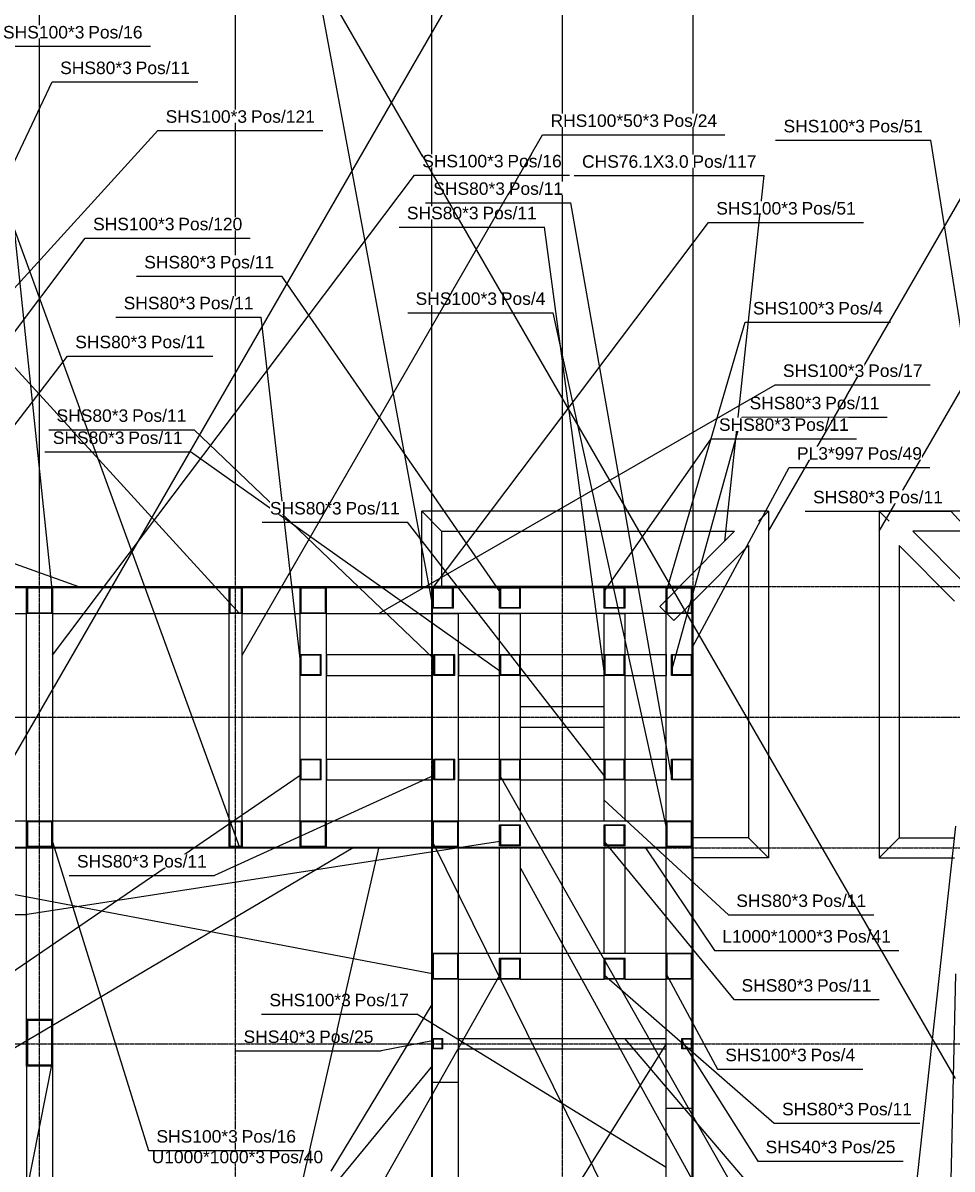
# Model space of a CAD drawing. Header units: millimetres. Extents: x -57554 to 16546, y 2142 to 98430.
# Drawn here: x 1001 to 4556, y 22088 to 26476 of the extents above; entities that cross this region are included whole.
import ezdxf

# ---------------------------------------------------------------- set-up
doc = ezdxf.new("R2010")
doc.units = ezdxf.units.MM
doc.linetypes.add('DXK_LINE_DOT3', pattern=[5.9187, 2.979, -0.9799, 0.9799, -0.9799])
doc.layers.add('S-Z2-A_TEXTUAL_ANNOTATION', color=7, linetype='Continuous')
doc.layers.add('S-Z23-A_DIMENSIONS', color=7, linetype='Continuous')
doc.styles.add('Arial', font='ARIAL.TTF', dxfattribs={"height": 0.2})

msp = doc.modelspace()

# ---------------------------------------------------------------- linework, layer by layer
at = {"color": 1, "linetype": 'DXK_LINE_DOT3'}
for p, q in [((1065.2, 13818), (1065.2, 26818)), ((1815.2, 13818), (1815.2, 26818)), ((2565.2, 13818), (2565.2, 26818)), ((3065.2, 13818), (3065.2, 26818)), ((3565.2, 13818), (3565.2, 26818)), ((-6934.8, 24318), (15065.2, 24318)), ((-6934.8, 23818), (15065.2, 23818)), ((-6934.8, 23318), (15065.2, 23318)), ((-6934.8, 22568), (15065.2, 22568))]:
    msp.add_line(p, q, dxfattribs=at)
at = {"color": 2, "linetype": 'Continuous'}
for p, q in [((373.8, 24618), (1213.8, 24318)), ((2527.1, 24318), (2527.1, 24606.1)), ((2527.1, 24606.1), (2603.2, 24530)), ((3853.2, 24606.1), (2527.1, 24606.1)), ((3815.2, 24568), (3853.2, 24606.1)), ((3853.2, 24606.1), (3853.2, 23280)), ((5603.2, 24606.1), (4277.1, 24606.1)), ((4315.2, 24568), (4277.1, 24606.1)), ((4277.1, 24606.1), (4277.1, 23280)), ((2603.2, 24530), (2603.2, 24318)), ((2603.2, 24530), (2603.7, 24530)), ((2603.7, 24530), (3723.8, 24530)), ((3513.7, 24318), (3723.8, 24530)), ((4616.6, 24318), (4406.5, 24530)), ((5526.6, 24530), (4406.5, 24530)), ((3565.2, 24261.9), (3777.1, 24475.6)), ((3777.1, 24475.6), (3777.1, 23356.1)), ((4565.2, 24261.9), (4353.2, 24475.6)), ((4353.2, 24475.6), (4353.2, 23356.1)), ((-434.8, 24318), (1065.2, 24318)), ((-434.8, 24315), (1065.2, 24315)), ((1015.2, 24215), (1015.2, 24315)), ((1015.2, 24315), (1115.2, 24315)), ((1112.2, 24312), (1018.2, 24312)), ((1018.2, 24312), (1018.2, 24218)), ((1065.2, 24315), (1065.2, 24318)), ((1065.2, 24318), (2565.2, 24318)), ((1065.2, 24315), (1065.2, 24318)), ((1065.2, 24315), (2565.2, 24315)), ((1112.2, 24218), (1112.2, 24312)), ((1115.2, 24215), (1115.2, 24315)), ((1790.2, 24215), (1790.2, 24315)), ((1790.2, 24315), (1840.2, 24315)), ((1837.2, 24312), (1793.2, 24312)), ((1793.2, 24312), (1793.2, 24218)), ((1837.2, 24218), (1837.2, 24312)), ((1840.2, 24315), (1840.2, 24215)), ((2062.2, 24215), (2062.2, 24315)), ((2062.2, 24315), (2162.2, 24315)), ((2159.2, 24312), (2065.2, 24312)), ((2065.2, 24312), (2065.2, 24218)), ((2159.2, 24218), (2159.2, 24312)), ((2162.2, 24215), (2162.2, 24315)), ((3565.2, 24318), (2565.2, 24318)), ((2565.2, 24318), (2565.2, 24315)), ((2565.2, 24315), (2565.2, 24318)), ((2565.2, 24315), (3565.2, 24315)), ((2565.2, 24215), (2565.2, 24315)), ((2568.2, 24235), (2568.2, 24315)), ((2568.2, 24315), (2648.2, 24315)), ((2645.2, 24312), (2571.2, 24312)), ((2571.2, 24312), (2571.2, 24238)), ((2645.2, 24238), (2645.2, 24312)), ((2648.2, 24235), (2648.2, 24315)), ((2825.2, 24235), (2825.2, 24315)), ((2825.2, 24315), (2905.2, 24315)), ((2902.2, 24312), (2828.2, 24312)), ((2828.2, 24312), (2828.2, 24238)), ((2902.2, 24238), (2902.2, 24312)), ((2905.2, 24235), (2905.2, 24315)), ((3225.2, 24235), (3225.2, 24315)), ((3225.2, 24315), (3305.2, 24315)), ((3302.2, 24312), (3228.2, 24312)), ((3228.2, 24312), (3228.2, 24238)), ((3302.2, 24238), (3302.2, 24312)), ((3305.2, 24235), (3305.2, 24315)), ((3462.2, 24215), (3462.2, 24315)), ((3462.2, 24315), (3562.2, 24315)), ((3559.2, 24312), (3465.2, 24312)), ((3465.2, 24312), (3465.2, 24218)), ((3465.2, 24269.1), (3507.7, 24312)), ((3559.2, 24218), (3559.2, 24312)), ((3562.2, 24215), (3562.2, 24315)), ((3562.2, 23318), (3562.2, 24315)), ((3562.2, 24315), (3565.2, 24315)), ((3565.2, 24315), (3565.2, 24318)), ((3565.2, 23318), (3565.2, 24315)), ((3438.1, 24241.8), (3462.2, 24266.1)), ((1018.2, 24218), (1112.2, 24218)), ((1793.2, 24218), (1837.2, 24218)), ((2065.2, 24218), (2159.2, 24218)), ((2648.2, 24235), (2568.2, 24235)), ((2568.2, 24215), (2568.2, 24235)), ((2571.2, 24238), (2645.2, 24238)), ((2905.2, 24235), (2825.2, 24235)), ((2828.2, 24238), (2902.2, 24238)), ((3305.2, 24235), (3225.2, 24235)), ((3228.2, 24238), (3302.2, 24238)), ((3462.2, 24218), (3438.1, 24241.8)), ((3465.2, 24218), (3559.2, 24218)), ((3521.7, 24218), (3559.2, 24255.8)), ((-81.8, 24215), (1015.2, 24215)), ((1115.2, 24215), (1015.2, 24215)), ((1015.2, 23421), (1015.2, 24215)), ((1115.2, 23421), (1115.2, 24215)), ((1115.2, 24215), (1790.2, 24215)), ((1790.2, 23421), (1790.2, 24215)), ((1840.2, 24215), (1790.2, 24215)), ((1840.2, 24215), (2062.2, 24215)), ((1840.2, 23421), (1840.2, 24215)), ((2162.2, 24215), (2062.2, 24215)), ((2062.2, 24058), (2062.2, 24215)), ((2162.2, 23421), (2162.2, 24215)), ((2162.2, 24215), (2565.2, 24215)), ((2565.2, 24058), (2565.2, 24215)), ((2565.2, 24058), (2565.2, 24215)), ((2568.2, 24215), (2668.2, 24215)), ((2568.2, 23421), (2568.2, 24215)), ((3462.2, 24215), (2568.2, 24215)), ((2668.2, 23421), (2668.2, 24215)), ((2825.2, 24215), (2905.2, 24215)), ((2825.2, 24058), (2825.2, 24215)), ((2905.2, 24058), (2905.2, 24215)), ((3225.2, 24215), (3305.2, 24215)), ((3225.2, 24058), (3225.2, 24215)), ((3305.2, 24058), (3305.2, 24215)), ((3562.2, 24215), (3462.2, 24215)), ((3462.2, 23421), (3462.2, 24215)), ((3465.2, 24215), (3492.2, 24188.2)), ((3492.2, 24188.2), (3518.7, 24215)), ((2062.2, 23978), (2062.2, 24058)), ((2062.2, 24058), (2142.2, 24058)), ((2139.2, 24055), (2065.2, 24055)), ((2065.2, 24055), (2065.2, 23981)), ((2139.2, 23981), (2139.2, 24055)), ((2142.2, 23978), (2142.2, 24058)), ((2162.2, 24058), (2162.2, 23978)), ((2162.2, 24058), (2568.2, 24058)), ((2568.2, 24058), (2568.2, 23978)), ((2573.2, 23978), (2573.2, 24058)), ((2573.2, 24058), (2653.2, 24058)), ((2650.2, 24055), (2576.2, 24055)), ((2576.2, 24055), (2576.2, 23981)), ((2650.2, 23981), (2650.2, 24055)), ((2653.2, 23978), (2653.2, 24058)), ((2668.2, 24058), (2668.2, 23978)), ((2668.2, 24058), (2825.2, 24058)), ((2825.2, 23978), (2825.2, 24058)), ((2825.2, 24058), (2905.2, 24058)), ((2902.2, 24055), (2828.2, 24055)), ((2828.2, 24055), (2828.2, 23981)), ((2902.2, 23981), (2902.2, 24055)), ((2905.2, 23978), (2905.2, 24058)), ((2905.2, 24058), (3225.2, 24058)), ((3225.2, 23978), (3225.2, 24058)), ((3225.2, 24058), (3305.2, 24058)), ((3302.2, 24055), (3228.2, 24055)), ((3228.2, 24055), (3228.2, 23981)), ((3302.2, 23981), (3302.2, 24055)), ((3305.2, 24058), (3462.2, 24058)), ((3305.2, 23978), (3305.2, 24058)), ((3462.2, 24058), (3462.2, 23978)), ((3482.2, 23978), (3482.2, 24058)), ((3482.2, 24058), (3562.2, 24058)), ((3559.2, 24055), (3485.2, 24055)), ((3485.2, 24055), (3485.2, 23981)), ((3559.2, 23981), (3559.2, 24055)), ((3562.2, 23978), (3562.2, 24058)), ((2142.2, 23978), (2062.2, 23978)), ((2062.2, 23658), (2062.2, 23978)), ((2065.2, 23981), (2139.2, 23981)), ((2162.2, 23978), (2568.2, 23978)), ((2565.2, 23658), (2565.2, 23978)), ((2565.2, 23658), (2565.2, 23978)), ((2653.2, 23978), (2573.2, 23978)), ((2576.2, 23981), (2650.2, 23981)), ((2668.2, 23978), (2825.2, 23978)), ((2825.2, 23658), (2825.2, 23978)), ((2905.2, 23978), (2825.2, 23978)), ((2828.2, 23981), (2902.2, 23981)), ((2905.2, 23658), (2905.2, 23978)), ((2905.2, 23978), (3225.2, 23978)), ((3305.2, 23978), (3225.2, 23978)), ((3225.2, 23658), (3225.2, 23978)), ((3228.2, 23981), (3302.2, 23981)), ((3305.2, 23978), (3462.2, 23978)), ((3305.2, 23658), (3305.2, 23978)), ((3562.2, 23978), (3482.2, 23978)), ((3485.2, 23981), (3559.2, 23981)), ((3225.2, 23858), (2905.2, 23858)), ((2905.2, 23778), (2905.2, 23858)), ((3225.2, 23778), (3225.2, 23858)), ((3225.2, 23778), (2905.2, 23778)), ((2062.2, 23578), (2062.2, 23658)), ((2062.2, 23658), (2142.2, 23658)), ((2139.2, 23655), (2065.2, 23655)), ((2065.2, 23655), (2065.2, 23581)), ((2139.2, 23581), (2139.2, 23655)), ((2142.2, 23578), (2142.2, 23658)), ((2162.2, 23658), (2162.2, 23578)), ((2162.2, 23658), (2568.2, 23658)), ((2568.2, 23658), (2568.2, 23578)), ((2573.2, 23578), (2573.2, 23658)), ((2573.2, 23658), (2653.2, 23658)), ((2650.2, 23655), (2576.2, 23655)), ((2576.2, 23655), (2576.2, 23581)), ((2650.2, 23581), (2650.2, 23655)), ((2653.2, 23578), (2653.2, 23658)), ((2668.2, 23658), (2668.2, 23578)), ((2668.2, 23658), (2825.2, 23658)), ((2825.2, 23578), (2825.2, 23658)), ((2825.2, 23658), (2905.2, 23658)), ((2902.2, 23655), (2828.2, 23655)), ((2828.2, 23655), (2828.2, 23581)), ((2902.2, 23581), (2902.2, 23655)), ((2905.2, 23578), (2905.2, 23658)), ((2905.2, 23658), (3225.2, 23658)), ((3225.2, 23578), (3225.2, 23658)), ((3225.2, 23658), (3305.2, 23658)), ((3302.2, 23655), (3228.2, 23655)), ((3228.2, 23655), (3228.2, 23581)), ((3302.2, 23581), (3302.2, 23655)), ((3305.2, 23578), (3305.2, 23658)), ((3305.2, 23658), (3462.2, 23658)), ((3462.2, 23658), (3462.2, 23578)), ((3482.2, 23578), (3482.2, 23658)), ((3482.2, 23658), (3562.2, 23658)), ((3559.2, 23655), (3485.2, 23655)), ((3485.2, 23655), (3485.2, 23581)), ((3559.2, 23581), (3559.2, 23655)), ((3562.2, 23578), (3562.2, 23658)), ((2142.2, 23578), (2062.2, 23578)), ((2062.2, 23421), (2062.2, 23578)), ((2065.2, 23581), (2139.2, 23581)), ((2162.2, 23578), (2568.2, 23578)), ((2565.2, 23421), (2565.2, 23578)), ((2565.2, 23421), (2565.2, 23578)), ((2653.2, 23578), (2573.2, 23578)), ((2576.2, 23581), (2650.2, 23581)), ((2668.2, 23578), (2825.2, 23578)), ((2905.2, 23578), (2825.2, 23578)), ((2825.2, 23421), (2825.2, 23578)), ((2828.2, 23581), (2902.2, 23581)), ((2905.2, 23421), (2905.2, 23578)), ((2905.2, 23578), (3225.2, 23578)), ((3305.2, 23578), (3225.2, 23578)), ((3225.2, 23421), (3225.2, 23578)), ((3228.2, 23581), (3302.2, 23581)), ((3305.2, 23421), (3305.2, 23578)), ((3305.2, 23578), (3462.2, 23578)), ((3562.2, 23578), (3482.2, 23578)), ((3485.2, 23581), (3559.2, 23581)), ((-81.8, 23421), (1015.2, 23421)), ((1015.2, 23321), (1015.2, 23421)), ((1015.2, 23421), (1115.2, 23421)), ((1112.2, 23418), (1018.2, 23418)), ((1018.2, 23418), (1018.2, 23324)), ((1112.2, 23324), (1112.2, 23418)), ((1115.2, 23321), (1115.2, 23421)), ((1115.2, 23421), (1790.2, 23421)), ((1790.2, 23321), (1790.2, 23421)), ((1790.2, 23421), (1840.2, 23421)), ((1837.2, 23418), (1793.2, 23418)), ((1793.2, 23418), (1793.2, 23324)), ((1837.2, 23324), (1837.2, 23418)), ((1840.2, 23421), (2062.2, 23421)), ((1840.2, 23421), (1840.2, 23321)), ((2062.2, 23321), (2062.2, 23421)), ((2062.2, 23421), (2162.2, 23421)), ((2159.2, 23418), (2065.2, 23418)), ((2065.2, 23418), (2065.2, 23324)), ((2159.2, 23324), (2159.2, 23418)), ((2162.2, 23321), (2162.2, 23421)), ((2162.2, 23421), (2565.2, 23421)), ((2565.2, 23421), (2565.2, 23321)), ((2568.2, 23321), (2568.2, 23421)), ((2568.2, 23421), (2668.2, 23421)), ((2665.2, 23418), (2571.2, 23418)), ((2571.2, 23418), (2571.2, 23324)), ((2665.2, 23324), (2665.2, 23418)), ((2668.2, 23321), (2668.2, 23421)), ((2668.2, 23421), (3462.2, 23421)), ((2825.2, 23421), (2905.2, 23421)), ((2825.2, 23326), (2825.2, 23406)), ((2825.2, 23406), (2905.2, 23406)), ((2902.2, 23403), (2828.2, 23403)), ((2828.2, 23403), (2828.2, 23329)), ((2902.2, 23329), (2902.2, 23403)), ((2905.2, 23326), (2905.2, 23406)), ((3225.2, 23421), (3305.2, 23421)), ((3225.2, 23326), (3225.2, 23406)), ((3225.2, 23406), (3305.2, 23406)), ((3302.2, 23403), (3228.2, 23403)), ((3228.2, 23403), (3228.2, 23329)), ((3302.2, 23329), (3302.2, 23403)), ((3305.2, 23326), (3305.2, 23406)), ((3462.2, 23321), (3462.2, 23421)), ((3462.2, 23421), (3562.2, 23421)), ((3559.2, 23418), (3465.2, 23418)), ((3465.2, 23418), (3465.2, 23324)), ((3559.2, 23324), (3559.2, 23418)), ((3562.2, 23321), (3562.2, 23421)), ((3776.6, 23356.1), (3565.2, 23356.1)), ((3776.6, 23356.1), (3777.1, 23356.1)), ((3777.1, 23356.1), (3853.2, 23280)), ((4353.2, 23356.1), (4277.1, 23280)), ((4353.2, 23356.1), (4353.7, 23356.1)), ((4353.7, 23356.1), (4565.2, 23356.1)), ((-434.8, 23321), (1065.2, 23321)), ((-434.8, 23318), (1065.2, 23318)), ((1115.2, 23321), (1015.2, 23321)), ((1015.2, 22662.7), (1015.2, 23318)), ((1018.2, 23324), (1112.2, 23324)), ((1065.2, 23321), (2565.2, 23321)), ((1065.2, 23318), (1065.2, 23321)), ((1065.2, 23318), (1065.2, 23321)), ((1065.2, 23318), (2565.2, 23318)), ((1115.2, 22662.7), (1115.2, 23318)), ((1840.2, 23321), (1790.2, 23321)), ((1793.2, 23324), (1837.2, 23324)), ((2162.2, 23321), (2062.2, 23321)), ((2065.2, 23324), (2159.2, 23324)), ((2565.2, 23318), (2565.2, 23321)), ((2565.2, 22568.4), (2565.2, 23318.4)), ((2568.2, 23318.4), (2565.2, 23318.4)), ((2668.2, 23321), (2568.2, 23321)), ((2568.2, 23318.4), (2568.2, 23321)), ((2568.2, 22568.4), (2568.2, 23318.4)), ((2571.2, 23324), (2665.2, 23324)), ((2668.2, 22915), (2668.2, 23321)), ((2668.2, 23321), (3462.2, 23321)), ((2668.2, 23318.4), (2825.2, 23318.4)), ((2668.2, 23318), (2825.2, 23318)), ((2905.2, 23326), (2825.2, 23326)), ((2825.2, 22915), (2825.2, 23321)), ((2825.2, 23321), (2905.2, 23321)), ((2828.2, 23329), (2902.2, 23329)), ((2905.2, 22915), (2905.2, 23321)), ((2905.2, 23318.4), (3225.2, 23318.4)), ((2905.2, 23318), (3225.2, 23318)), ((3305.2, 23326), (3225.2, 23326)), ((3225.2, 22915), (3225.2, 23321)), ((3225.2, 23321), (3305.2, 23321)), ((3228.2, 23329), (3302.2, 23329)), ((3305.2, 22915), (3305.2, 23321)), ((3305.2, 23318.4), (3462.2, 23318.4)), ((3305.2, 23318), (3462.2, 23318)), ((3562.2, 23321), (3462.2, 23321)), ((3462.2, 22915), (3462.2, 23321)), ((3465.2, 23324), (3559.2, 23324)), ((3562.2, 22568.4), (3562.2, 23318.4)), ((3562.2, 23318.4), (3565.2, 23318.4)), ((3562.2, 23318), (3565.2, 23318)), ((3565.2, 22568.4), (3565.2, 23318.4)), ((3853.2, 23280), (3565.2, 23280)), ((4277.1, 23280), (4565.2, 23280)), ((2568.2, 22815), (2568.2, 22915)), ((2568.2, 22915), (2668.2, 22915)), ((2665.2, 22912), (2571.2, 22912)), ((2571.2, 22912), (2571.2, 22818)), ((2665.2, 22818), (2665.2, 22912)), ((2668.2, 22915), (3462.2, 22915)), ((2668.2, 22815), (2668.2, 22915)), ((2825.2, 22915), (2905.2, 22915)), ((3225.2, 22915), (3305.2, 22915)), ((3462.2, 22815), (3462.2, 22915)), ((3462.2, 22915), (3562.2, 22915)), ((3559.2, 22912), (3465.2, 22912)), ((3465.2, 22912), (3465.2, 22818)), ((3559.2, 22818), (3559.2, 22912)), ((3562.2, 22815), (3562.2, 22915)), ((2825.2, 22815), (2825.2, 22895)), ((2825.2, 22895), (2905.2, 22895)), ((2902.2, 22892), (2828.2, 22892)), ((2828.2, 22892), (2828.2, 22818)), ((2902.2, 22818), (2902.2, 22892)), ((2905.2, 22815), (2905.2, 22895)), ((3225.2, 22815), (3225.2, 22895)), ((3225.2, 22895), (3305.2, 22895)), ((3302.2, 22892), (3228.2, 22892)), ((3228.2, 22892), (3228.2, 22818)), ((3302.2, 22818), (3302.2, 22892)), ((3305.2, 22815), (3305.2, 22895)), ((2668.2, 22815), (2568.2, 22815)), ((2571.2, 22818), (2665.2, 22818)), ((2668.2, 22421), (2668.2, 22815)), ((2668.2, 22815), (2825.2, 22815)), ((2905.2, 22815), (2825.2, 22815)), ((2828.2, 22818), (2902.2, 22818)), ((2905.2, 22815), (3225.2, 22815)), ((3305.2, 22815), (3225.2, 22815)), ((3228.2, 22818), (3302.2, 22818)), ((3305.2, 22815), (3462.2, 22815)), ((3562.2, 22815), (3462.2, 22815)), ((3462.2, 22321), (3462.2, 22815)), ((3465.2, 22818), (3559.2, 22818)), ((1015.2, 22482.4), (1015.2, 22662.7)), ((1015.2, 22662.7), (1115.2, 22662.7)), ((1112.2, 22657.3), (1018.2, 22657.3)), ((1018.2, 22657.3), (1018.2, 22487.8)), ((1112.2, 22487.8), (1112.2, 22657.3)), ((1115.2, 22482.4), (1115.2, 22662.7)), ((2565.2, 22568.4), (2568.2, 22568.4)), ((2565.2, 21068), (2565.2, 22568)), ((2568.2, 22568), (2565.2, 22568)), ((2568.2, 22548), (2568.2, 22588)), ((2568.2, 22588), (2608.2, 22588)), ((2568.2, 21068), (2568.2, 22568)), ((2605.2, 22585), (2571.2, 22585)), ((2571.2, 22585), (2571.2, 22551)), ((2571.2, 22551), (2605.2, 22551)), ((2605.2, 22551), (2605.2, 22585)), ((2608.2, 22548), (2608.2, 22588)), ((2668.2, 22588), (3462.2, 22588)), ((3522.2, 22548), (3522.2, 22588)), ((3522.2, 22588), (3562.2, 22588)), ((3559.2, 22585), (3525.2, 22585)), ((3525.2, 22585), (3525.2, 22551)), ((3525.2, 22551), (3559.2, 22551)), ((3559.2, 22551), (3559.2, 22585)), ((3562.2, 22548), (3562.2, 22588)), ((3562.2, 22568.4), (3565.2, 22568.4)), ((3562.2, 21068), (3562.2, 22568)), ((3562.2, 22568), (3565.2, 22568)), ((3565.2, 21068), (3565.2, 22568)), ((2608.2, 22548), (2568.2, 22548)), ((2668.2, 22548), (3462.2, 22548)), ((3562.2, 22548), (3522.2, 22548)), ((1015.2, 22482.4), (1015.2, 21877.9)), ((1115.2, 22482.4), (1015.2, 22482.4)), ((1018.2, 22487.8), (1112.2, 22487.8)), ((1115.2, 21877.9), (1115.2, 22482.4)), ((2568.2, 22421), (2668.2, 22421)), ((2568.2, 22421), (2668.2, 22421)), ((2668.2, 21868), (2668.2, 22421)), ((3462.2, 21868), (3462.2, 22321)), ((3462.2, 22321), (3562.2, 22321)), ((3462.2, 22321), (3562.2, 22321))]:
    msp.add_line(p, q, dxfattribs=at)
at = {"layer": 'S-Z2-A_TEXTUAL_ANNOTATION'}
for p, q in [((895.1, 26386.1), (1488.8, 26386.1)), ((107.7, 24136.3), (1113.7, 26249.7)), ((1113.7, 26249.7), (1670.3, 26249.7)), ((1517.4, 26063.4), (2148.2, 26063.4)), ((2989.7, 26047.7), (3687.1, 26047.7)), ((3881.2, 26026.6), (4474.8, 26026.6)), ((2498.8, 25892.7), (3092.5, 25892.7)), ((3110.4, 25891.2), (3837.4, 25891.2)), ((2541.1, 25787.5), (3097.7, 25787.5)), ((3482.6, 23594.3), (3097.7, 25787.5)), ((3624, 25712.1), (4217.7, 25712.1)), ((2440.3, 25694), (2996.9, 25694)), ((1239.7, 25651.8), (1870.4, 25651.8)), ((1435.4, 25505.9), (1992, 25505.9)), ((2473.6, 25366.3), (3030.2, 25366.3)), ((3462.6, 23400.7), (3030.2, 25366.3)), ((1356.8, 25349.5), (1913.4, 25349.5)), ((2062.6, 24041.7), (1913.4, 25349.5)), ((3764.4, 25329.6), (4321, 25329.6)), ((1171.5, 25200.5), (1728.1, 25200.5)), ((3878.9, 25090.5), (4472.6, 25090.5)), ((3482.6, 23994.3), (3751.5, 24966.8)), ((3751.5, 24966.8), (4308.1, 24966.8)), ((1099.9, 24918.6), (1656.4, 24918.6)), ((2573.6, 24041.7), (1656.4, 24918.6)), ((3225.6, 24298.7), (3634.3, 24884.1)), ((3634.3, 24884.1), (4190.9, 24884.1)), ((1085.6, 24833.8), (1642.2, 24833.8)), ((2825.6, 23994.3), (1642.2, 24833.8)), ((3564.2, 24088.7), (3932.6, 24773.7)), ((3932.6, 24773.7), (4470.8, 24773.7)), ((3994.3, 24606.6), (4550.9, 24606.6)), ((5477.6, 23594.3), (4550.9, 24606.6)), ((1916.2, 24564), (2472.7, 24564)), ((3225.6, 23594.3), (2472.7, 24564)), ((2062.6, 23594.3), (608.1, 22600.8)), ((2573.6, 23594.3), (1734.7, 23212.6)), ((3225.6, 23499.8), (3700.6, 23061.6)), ((2825.6, 23342.3), (1017.6, 23063.2)), ((3383.7, 23318.5), (3646.9, 22925.3)), ((1178.1, 23212.6), (1734.7, 23212.6)), ((2568.6, 22835.3), (930.9, 23145.5)), ((461, 23063.2), (1017.6, 23063.2)), ((3700.6, 23061.6), (4257.2, 23061.6)), ((3646.9, 22925.3), (4351.8, 22925.3)), ((3462.6, 22835.3), (3658.6, 22471.3)), ((4568.6, 22835.3), (4530, 21125.8)), ((3720.6, 22737.4), (4277.2, 22737.4)), ((2565.6, 22718.7), (2179.7, 22080.8)), ((1914.4, 22681.5), (2508.1, 22681.5)), ((3462.6, 22094.3), (2508.1, 22681.5)), ((3462.6, 22568.3), (2136.4, 20455.5)), ((2568.6, 22579.7), (2372.1, 22541)), ((3522.6, 22579.7), (3812.6, 22119.1)), ((1815.5, 22541), (2372.1, 22541)), ((1114.7, 22505.3), (688.3, 20364.6)), ((3658.6, 22471.3), (4215.2, 22471.3)), ((3875.6, 22264), (4432.2, 22264)), ((3812.6, 22119.1), (4369.2, 22119.1))]:
    msp.add_line(p, q, dxfattribs=at)
at = {"layer": 'S-Z23-A_DIMENSIONS'}
for p, q in [((1065.2, 24368), (1065.2, 27243)), ((1065.2, 24368), (1065.2, 27243)), ((1815.2, 24368), (1815.2, 27243)), ((1815.2, 24368), (1815.2, 27243)), ((2565.2, 24368), (2565.2, 27243)), ((2565.2, 24368), (2565.2, 27243)), ((3065.2, 24368), (3065.2, 27243)), ((3065.2, 24368), (3065.2, 27243)), ((3565.2, 24368), (3565.2, 27243)), ((3565.2, 24368), (3565.2, 27243))]:
    msp.add_line(p, q, dxfattribs=at)

# ---------------------------------------------------------------- wipeouts: each hides what was drawn before it
for points in [[(1417.8, 26279.7), (1417.8, 26329.7), (1143.7, 26329.7), (1143.7, 26279.7)], [(1660.9, 25379.5), (1660.9, 25429.5), (1386.8, 25429.5), (1386.8, 25379.5)], [(4055.7, 24996.8), (4055.7, 25046.8), (3781.5, 25046.8), (3781.5, 24996.8)], [(4004.8, 23091.6), (4004.8, 23141.6), (3730.6, 23141.6), (3730.6, 23091.6)], [(4099.4, 22955.3), (4099.4, 23005.3), (3676.9, 23005.3), (3676.9, 22955.3)], [(4179.8, 22294), (4179.8, 22344), (3905.6, 22344), (3905.6, 22294)], [(4116.8, 22149.1), (4116.8, 22199.1), (3842.6, 22199.1), (3842.6, 22149.1)]]:
    msp.add_wipeout(points).dxf.layer = 'S-Z2-A_TEXTUAL_ANNOTATION'

# ---------------------------------------------------------------- next in the draw order: linework, layer by layer
at = {"layer": 'S-Z2-A_TEXTUAL_ANNOTATION'}
for p, q in [((110.9, 24518.5), (1517.4, 26063.4)), ((3686.5, 24491.6), (3837.4, 25891.2)), ((2825.6, 23594.3), (3861.8, 21767.9)), ((3225.6, 23342.3), (3720.6, 22737.4))]:
    msp.add_line(p, q, dxfattribs=at)

# ---------------------------------------------------------------- next in the draw order: wipeouts: each hides what was drawn before it
for points in [[(1640.3, 26279.7), (1640.3, 26329.7), (1432.8, 26329.7), (1432.8, 26279.7)], [(1858.6, 26093.4), (1858.6, 26143.4), (1547.4, 26143.4), (1547.4, 26093.4)], [(3434.6, 26077.7), (3434.6, 26127.7), (3019.7, 26127.7), (3019.7, 26077.7)], [(3547.8, 25921.2), (3547.8, 25971.2), (3140.4, 25971.2), (3140.4, 25921.2)], [(2845.3, 25817.5), (2845.3, 25867.5), (2571.1, 25867.5), (2571.1, 25817.5)], [(1883.4, 25379.5), (1883.4, 25429.5), (1675.9, 25429.5), (1675.9, 25379.5)], [(4278.1, 24996.8), (4278.1, 25046.8), (4070.7, 25046.8), (4070.7, 24996.8)], [(4227.2, 23091.6), (4227.2, 23141.6), (4019.8, 23141.6), (4019.8, 23091.6)], [(4321.8, 22955.3), (4321.8, 23005.3), (4114.4, 23005.3), (4114.4, 22955.3)], [(4402.2, 22294), (4402.2, 22344), (4194.8, 22344), (4194.8, 22294)], [(1927.3, 22110.8), (1927.3, 22160.8), (1493.7, 22160.8), (1493.7, 22110.8)], [(4339.2, 22149.1), (4339.2, 22199.1), (4131.8, 22199.1), (4131.8, 22149.1)]]:
    msp.add_wipeout(points).dxf.layer = 'S-Z2-A_TEXTUAL_ANNOTATION'

# ---------------------------------------------------------------- next in the draw order: linework, layer by layer
for p, q in [((2568.6, 24251.3), (2149.5, 26504.6)), ((4568.6, 23400.7), (4298, 20913.2))]:
    msp.add_line(p, q, dxfattribs=at)

# ---------------------------------------------------------------- next in the draw order: texts
at = {"layer": 'S-Z2-A_TEXTUAL_ANNOTATION', "style": 'Arial'}
for s, height, p in [('SHS80*3', 47.75, (1143.7, 26279.7)), ('Pos/11', 47.75, (1432.8, 26279.7)), ('SHS80*3', 47.75, (1386.8, 25379.5)), ('Pos/11', 47.75, (1675.9, 25379.5)), ('SHS80*3', 47.75, (3781.5, 24996.8)), ('Pos/11', 47.75, (4070.7, 24996.8)), ('SHS80*3', 47.75, (3730.6, 23091.6)), ('Pos/11', 47.75, (4019.8, 23091.6)), ('L1000*1000*3', 47.754, (3676.9, 22955.3)), ('Pos/41', 47.75, (4114.4, 22955.3)), ('SHS80*3', 47.75, (3905.6, 22294)), ('Pos/11', 47.75, (4194.8, 22294)), ('Pos/25', 47.75, (4131.8, 22149.1)), ('SHS40*3', 47.75, (3842.6, 22149.1))]:
    msp.add_text(s, height=height, dxfattribs=at).set_placement(p)

# ---------------------------------------------------------------- next in the draw order: wipeouts: each hides what was drawn before it
for points in [[(2118.2, 26093.4), (2118.2, 26143.4), (1873.6, 26143.4), (1873.6, 26093.4)], [(3657.1, 26077.7), (3657.1, 26127.7), (3449.6, 26127.7), (3449.6, 26077.7)], [(3807.4, 25921.2), (3807.4, 25971.2), (3562.8, 25971.2), (3562.8, 25921.2)], [(3067.7, 25817.5), (3067.7, 25867.5), (2860.3, 25867.5), (2860.3, 25817.5)], [(4105.6, 25359.6), (4105.6, 25409.6), (3794.4, 25409.6), (3794.4, 25359.6)], [(1404, 24948.6), (1404, 24998.6), (1129.9, 24998.6), (1129.9, 24948.6)], [(3938.4, 24914.1), (3938.4, 24964.1), (3664.3, 24964.1), (3664.3, 24914.1)], [(1389.7, 24863.8), (1389.7, 24913.8), (1115.6, 24913.8), (1115.6, 24863.8)], [(4024.7, 22767.4), (4024.7, 22817.4), (3750.6, 22817.4), (3750.6, 22767.4)], [(2149.7, 22110.8), (2149.7, 22160.8), (1942.3, 22160.8), (1942.3, 22110.8)]]:
    msp.add_wipeout(points).dxf.layer = 'S-Z2-A_TEXTUAL_ANNOTATION'

# ---------------------------------------------------------------- next in the draw order: linework, layer by layer
at = {"layer": 'S-Z2-A_TEXTUAL_ANNOTATION'}
for p, q in [((1114.7, 24294.7), (895.1, 26386.1)), ((3462.6, 24294.7), (3764.4, 25329.6)), ((285.6, 24041.7), (1171.5, 25200.5)), ((2264.9, 23318.5), (-5485.8, 18733.5)), ((2904.7, 23239.5), (3852.8, 21519.4)), ((2825.6, 22831.3), (2151.7, 21638.3)), ((3225.6, 22831.3), (3875.6, 22264)), ((2568.6, 22484.8), (2146.2, 21971.1)), ((1482.1, 22159.6), (2075.8, 22159.6))]:
    msp.add_line(p, q, dxfattribs=at)

# ---------------------------------------------------------------- next in the draw order: texts
at = {"layer": 'S-Z2-A_TEXTUAL_ANNOTATION', "style": 'Arial'}
for s, height, p in [('SHS100*3', 47.75, (1547.4, 26093.4)), ('Pos/121', 47.75, (1873.6, 26093.4)), ('RHS100*50*3', 47.754, (3019.7, 26077.7)), ('Pos/24', 47.75, (3449.6, 26077.7)), ('CHS76.1X3.0', 47.754, (3140.4, 25921.2)), ('Pos/117', 47.75, (3562.8, 25921.2)), ('SHS80*3', 47.75, (2571.1, 25817.5)), ('Pos/11', 47.75, (2860.3, 25817.5)), ('U1000*1000*3', 47.754, (1493.7, 22110.8)), ('Pos/40', 47.75, (1942.3, 22110.8))]:
    msp.add_text(s, height=height, dxfattribs=at).set_placement(p)

# ---------------------------------------------------------------- next in the draw order: wipeouts: each hides what was drawn before it
for points in [[(2814.8, 25396.3), (2814.8, 25446.3), (2503.6, 25446.3), (2503.6, 25396.3)], [(4291, 25359.6), (4291, 25409.6), (4120.6, 25409.6), (4120.6, 25359.6)], [(1626.4, 24948.6), (1626.4, 24998.6), (1419, 24998.6), (1419, 24948.6)], [(4160.9, 24914.1), (4160.9, 24964.1), (3953.4, 24964.1), (3953.4, 24914.1)], [(1612.2, 24863.8), (1612.2, 24913.8), (1404.7, 24913.8), (1404.7, 24863.8)], [(2220.3, 24594), (2220.3, 24644), (1946.2, 24644), (1946.2, 24594)], [(4247.2, 22767.4), (4247.2, 22817.4), (4039.7, 22817.4), (4039.7, 22767.4)]]:
    msp.add_wipeout(points).dxf.layer = 'S-Z2-A_TEXTUAL_ANNOTATION'

# ---------------------------------------------------------------- next in the draw order: linework, layer by layer
at = {"layer": 'S-Z2-A_TEXTUAL_ANNOTATION'}
for p, q in [((4277.1, 24529.5), (5752.1, 27084.2)), ((3853.2, 24529.5), (5003.2, 26521.3))]:
    msp.add_line(p, q, dxfattribs=at)

# ---------------------------------------------------------------- next in the draw order: texts
at = {"layer": 'S-Z2-A_TEXTUAL_ANNOTATION', "style": 'Arial'}
for s, p in [('SHS100*3', (3794.4, 25359.6)), ('Pos/4', (4120.6, 25359.6)), ('SHS80*3', (1129.9, 24948.6)), ('Pos/11', (1419, 24948.6)), ('Pos/11', (3953.4, 24914.1)), ('SHS80*3', (3664.3, 24914.1)), ('SHS80*3', (1115.6, 24863.8)), ('Pos/11', (1404.7, 24863.8)), ('SHS80*3', (3750.6, 22767.4)), ('Pos/11', (4039.7, 22767.4))]:
    msp.add_text(s, height=47.75, dxfattribs=at).set_placement(p)

# ---------------------------------------------------------------- next in the draw order: wipeouts: each hides what was drawn before it
for points in [[(3000.2, 25396.3), (3000.2, 25446.3), (2829.8, 25446.3), (2829.8, 25396.3)], [(2442.7, 24594), (2442.7, 24644), (2235.3, 24644), (2235.3, 24594)], [(1482.2, 23242.6), (1482.2, 23292.6), (1208.1, 23292.6), (1208.1, 23242.6)], [(2255.6, 22711.5), (2255.6, 22761.5), (1944.4, 22761.5), (1944.4, 22711.5)], [(2119.6, 22571), (2119.6, 22621), (1845.5, 22621), (1845.5, 22571)], [(3999.8, 22501.3), (3999.8, 22551.3), (3688.6, 22551.3), (3688.6, 22501.3)]]:
    msp.add_wipeout(points).dxf.layer = 'S-Z2-A_TEXTUAL_ANNOTATION'

# ---------------------------------------------------------------- next in the draw order: linework, layer by layer
at = {"layer": 'S-Z2-A_TEXTUAL_ANNOTATION'}
for p, q in [((764.9, 23318.5), (2614.9, 26522.7)), ((3225.6, 23994.3), (2996.9, 25694)), ((2825.6, 24298.7), (1992, 25505.9)), ((2363.4, 24215.5), (3878.9, 25090.5)), ((2568.6, 23341.3), (3714.1, 21020.7)), ((3303.1, 22587.5), (3900.1, 21888.8))]:
    msp.add_line(p, q, dxfattribs=at)

# ---------------------------------------------------------------- next in the draw order: texts
at = {"layer": 'S-Z2-A_TEXTUAL_ANNOTATION', "style": 'Arial'}
for s, p in [('Pos/4', (2829.8, 25396.3)), ('SHS100*3', (2503.6, 25396.3)), ('SHS80*3', (1946.2, 24594)), ('Pos/11', (2235.3, 24594))]:
    msp.add_text(s, height=47.75, dxfattribs=at).set_placement(p)

# ---------------------------------------------------------------- next in the draw order: wipeouts: each hides what was drawn before it
for points in [[(3965.2, 25742.1), (3965.2, 25792.1), (3654, 25792.1), (3654, 25742.1)], [(4220.1, 25120.5), (4220.1, 25170.5), (3908.9, 25170.5), (3908.9, 25120.5)], [(4218.3, 24803.7), (4218.3, 24853.7), (3962.6, 24853.7), (3962.6, 24803.7)], [(4298.4, 24636.6), (4298.4, 24686.6), (4024.3, 24686.6), (4024.3, 24636.6)], [(1704.7, 23242.6), (1704.7, 23292.6), (1497.2, 23292.6), (1497.2, 23242.6)], [(2478.1, 22711.5), (2478.1, 22761.5), (2270.6, 22761.5), (2270.6, 22711.5)], [(2342.1, 22571), (2342.1, 22621), (2134.6, 22621), (2134.6, 22571)], [(4185.2, 22501.3), (4185.2, 22551.3), (4014.8, 22551.3), (4014.8, 22501.3)]]:
    msp.add_wipeout(points).dxf.layer = 'S-Z2-A_TEXTUAL_ANNOTATION'

# ---------------------------------------------------------------- next in the draw order: linework, layer by layer
at = {"layer": 'S-Z2-A_TEXTUAL_ANNOTATION'}
for p, q in [((1114.7, 23341.3), (1482.1, 22159.6)), ((2363.4, 23321.5), (1728.5, 20549.8))]:
    msp.add_line(p, q, dxfattribs=at)

# ---------------------------------------------------------------- next in the draw order: texts
at = {"layer": 'S-Z2-A_TEXTUAL_ANNOTATION', "style": 'Arial'}
for s, p in [('SHS80*3', (1208.1, 23242.6)), ('Pos/11', (1497.2, 23242.6)), ('SHS100*3', (1944.4, 22711.5)), ('Pos/17', (2270.6, 22711.5)), ('SHS40*3', (1845.5, 22571)), ('Pos/25', (2134.6, 22571)), ('Pos/4', (4014.8, 22501.3)), ('SHS100*3', (3688.6, 22501.3))]:
    msp.add_text(s, height=47.75, dxfattribs=at).set_placement(p)

# ---------------------------------------------------------------- next in the draw order: wipeouts: each hides what was drawn before it
for points in [[(1236.3, 26416.1), (1236.3, 26466.1), (925.1, 26466.1), (925.1, 26416.1)], [(2840, 25922.7), (2840, 25972.7), (2528.8, 25972.7), (2528.8, 25922.7)], [(2744.5, 25724), (2744.5, 25774), (2470.3, 25774), (2470.3, 25724)], [(4187.7, 25742.1), (4187.7, 25792.1), (3980.2, 25792.1), (3980.2, 25742.1)], [(1739.5, 25535.9), (1739.5, 25585.9), (1465.4, 25585.9), (1465.4, 25535.9)], [(4442.6, 25120.5), (4442.6, 25170.5), (4235.1, 25170.5), (4235.1, 25120.5)], [(4440.8, 24803.7), (4440.8, 24853.7), (4233.3, 24853.7), (4233.3, 24803.7)], [(4520.9, 24636.6), (4520.9, 24686.6), (4313.4, 24686.6), (4313.4, 24636.6)]]:
    msp.add_wipeout(points).dxf.layer = 'S-Z2-A_TEXTUAL_ANNOTATION'

# ---------------------------------------------------------------- next in the draw order: linework, layer by layer
at = {"layer": 'S-Z2-A_TEXTUAL_ANNOTATION'}
msp.add_line((4746.9, 24314.5), (4474.8, 26026.6), dxfattribs=at)

# ---------------------------------------------------------------- next in the draw order: texts
at = {"layer": 'S-Z2-A_TEXTUAL_ANNOTATION', "style": 'Arial'}
for s, p in [('SHS100*3', (3654, 25742.1)), ('Pos/51', (3980.2, 25742.1)), ('SHS100*3', (3908.9, 25120.5)), ('Pos/17', (4235.1, 25120.5)), ('PL3*997', (3962.6, 24803.7)), ('Pos/49', (4233.3, 24803.7)), ('SHS80*3', (4024.3, 24636.6)), ('Pos/11', (4313.4, 24636.6))]:
    msp.add_text(s, height=47.75, dxfattribs=at).set_placement(p)

# ---------------------------------------------------------------- next in the draw order: wipeouts: each hides what was drawn before it
for points in [[(1458.8, 26416.1), (1458.8, 26466.1), (1251.3, 26466.1), (1251.3, 26416.1)], [(3062.5, 25922.7), (3062.5, 25972.7), (2855, 25972.7), (2855, 25922.7)], [(2966.9, 25724), (2966.9, 25774), (2759.5, 25774), (2759.5, 25724)], [(1962, 25535.9), (1962, 25585.9), (1754.5, 25585.9), (1754.5, 25535.9)], [(1823.3, 22189.6), (1823.3, 22239.6), (1512.1, 22239.6), (1512.1, 22189.6)]]:
    msp.add_wipeout(points).dxf.layer = 'S-Z2-A_TEXTUAL_ANNOTATION'

# ---------------------------------------------------------------- next in the draw order: linework, layer by layer
at = {"layer": 'S-Z2-A_TEXTUAL_ANNOTATION'}
for p, q in [((1829.9, 24215.5), (-341.9, 26590.8)), ((1829.9, 23321.5), (688.3, 26455.4)), ((1839.7, 24055.9), (2989.7, 26047.7)), ((1114.7, 24055.9), (2498.8, 25892.7)), ((2570.9, 24314.5), (3624, 25712.1))]:
    msp.add_line(p, q, dxfattribs=at)

# ---------------------------------------------------------------- next in the draw order: texts
at = {"layer": 'S-Z2-A_TEXTUAL_ANNOTATION', "style": 'Arial'}
for s, p in [('SHS100*3', (925.1, 26416.1)), ('Pos/16', (1251.3, 26416.1)), ('Pos/16', (2855, 25922.7)), ('SHS100*3', (2528.8, 25922.7)), ('SHS80*3', (2470.3, 25724)), ('Pos/11', (2759.5, 25724)), ('SHS80*3', (1465.4, 25535.9)), ('Pos/11', (1754.5, 25535.9))]:
    msp.add_text(s, height=47.75, dxfattribs=at).set_placement(p)

# ---------------------------------------------------------------- next in the draw order: wipeouts: each hides what was drawn before it
msp.add_wipeout([(2045.8, 22189.6), (2045.8, 22239.6), (1838.3, 22239.6), (1838.3, 22189.6)]).dxf.layer = 'S-Z2-A_TEXTUAL_ANNOTATION'

# ---------------------------------------------------------------- next in the draw order: texts
for s, p in [('SHS100*3', (1512.1, 22189.6)), ('Pos/16', (1838.3, 22189.6))]:
    msp.add_text(s, height=47.75, dxfattribs=at).set_placement(p)

# ---------------------------------------------------------------- next in the draw order: wipeouts: each hides what was drawn before it
for points in [[(1580.8, 25681.8), (1580.8, 25731.8), (1269.7, 25731.8), (1269.7, 25681.8)], [(1475.6, 25230.5), (1475.6, 25280.5), (1201.5, 25280.5), (1201.5, 25230.5)]]:
    msp.add_wipeout(points).dxf.layer = 'S-Z2-A_TEXTUAL_ANNOTATION'

# ---------------------------------------------------------------- next in the draw order: linework, layer by layer
at = {"layer": 'S-Z2-A_TEXTUAL_ANNOTATION'}
msp.add_line((265.6, 24358.3), (1239.7, 25651.8), dxfattribs=at)

# ---------------------------------------------------------------- next in the draw order: wipeouts: each hides what was drawn before it
for points in [[(1840.4, 25681.8), (1840.4, 25731.8), (1595.8, 25731.8), (1595.8, 25681.8)], [(1698.1, 25230.5), (1698.1, 25280.5), (1490.6, 25280.5), (1490.6, 25230.5)]]:
    msp.add_wipeout(points).dxf.layer = 'S-Z2-A_TEXTUAL_ANNOTATION'

# ---------------------------------------------------------------- next in the draw order: linework, layer by layer
msp.add_line((4568.6, 22434.8), (1818.6, 27197.8), dxfattribs=at)

# ---------------------------------------------------------------- next in the draw order: texts
at = {"layer": 'S-Z2-A_TEXTUAL_ANNOTATION', "style": 'Arial'}
for s, p in [('SHS100*3', (1269.7, 25681.8)), ('Pos/120', (1595.8, 25681.8)), ('SHS80*3', (1201.5, 25230.5)), ('Pos/11', (1490.6, 25230.5))]:
    msp.add_text(s, height=47.75, dxfattribs=at).set_placement(p)

# ---------------------------------------------------------------- next in the draw order: wipeouts: each hides what was drawn before it
msp.add_wipeout([(4222.3, 26056.6), (4222.3, 26106.6), (3911.2, 26106.6), (3911.2, 26056.6)]).dxf.layer = 'S-Z2-A_TEXTUAL_ANNOTATION'

# ---------------------------------------------------------------- next in the draw order: wipeouts: each hides what was drawn before it
msp.add_wipeout([(4444.8, 26056.6), (4444.8, 26106.6), (4237.3, 26106.6), (4237.3, 26056.6)]).dxf.layer = 'S-Z2-A_TEXTUAL_ANNOTATION'

# ---------------------------------------------------------------- next in the draw order: texts
for s, p in [('SHS100*3', (3911.2, 26056.6)), ('Pos/51', (4237.3, 26056.6))]:
    msp.add_text(s, height=47.75, dxfattribs=at).set_placement(p)

doc.saveas('drawing.dxf')
